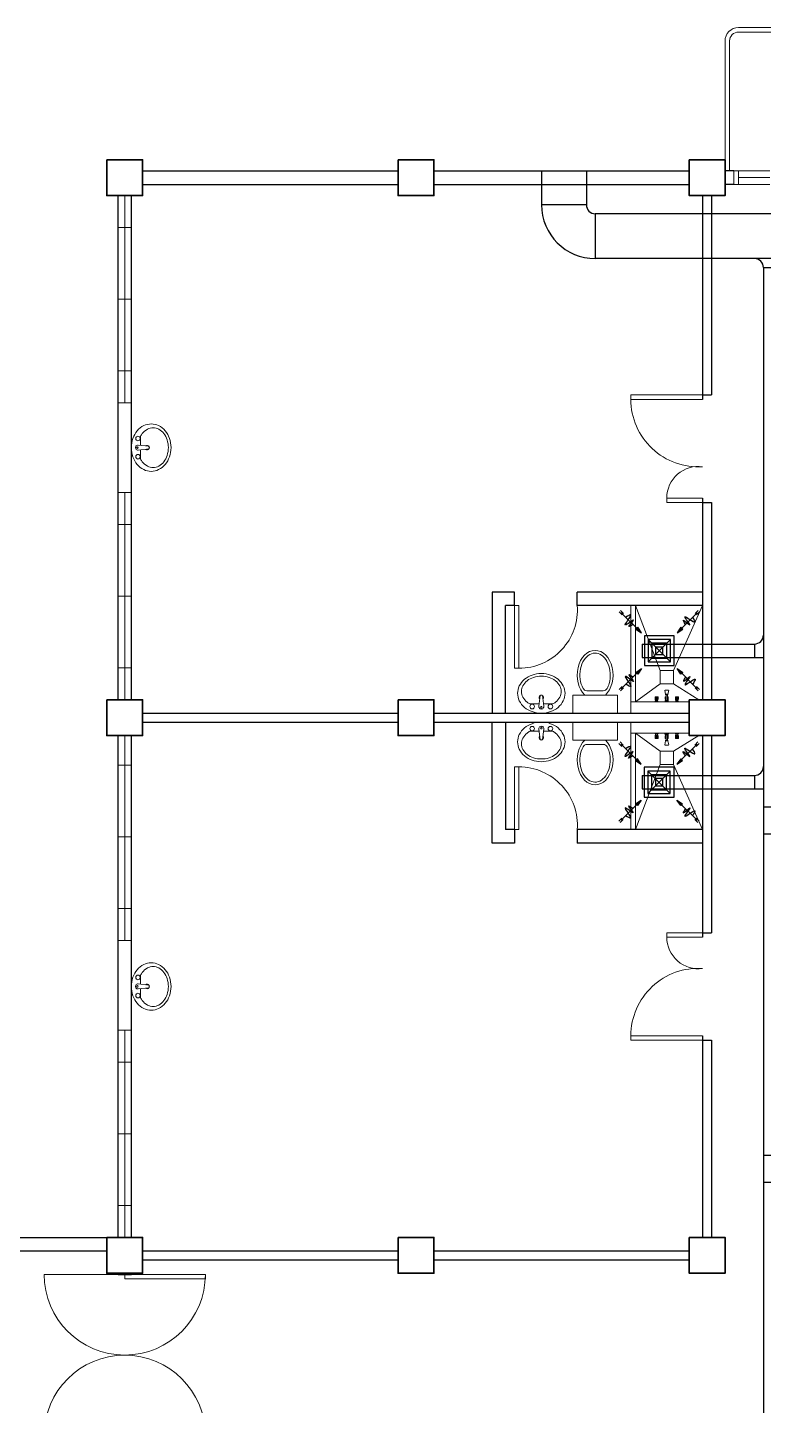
# Model space of a CAD drawing. Header units: millimetres. Extents: x 103 to 228, y 86 to 129.
# Drawn here: x 180.18 to 188.39, y 113.78 to 129.16 of the extents above; entities that cross this region are included whole.
import ezdxf

# ---------------------------------------------------------------- set-up
doc = ezdxf.new("R2010")
doc.units = ezdxf.units.MM
for name, color, linetype in [('AIR', 7, 'Continuous'), ('AIR-00', 8, 'Continuous'), ('AIR-03', 30, 'Continuous'), ('exhaust', 130, 'Continuous')]:
    doc.layers.add(name, color=color, linetype=linetype)

# ---------------------------------------------------------------- blocks, each defined once
blk = doc.blocks.new('GRILL-C-IN')
at = {"layer": 'AIR-00', "ltscale": 3}
for p, q in [((-0.623, 0.601), (-0.674, 0.651)), ((-0.601, 0.623), (-0.651, 0.674)), ((-0.637, 0.637), (-0.3, 0.3)), ((0.637, 0.637), (0.3, 0.3)), ((0.601, 0.623), (0.651, 0.674)), ((0.623, 0.601), (0.674, 0.651)), ((-0.637, -0.637), (-0.3, -0.3)), ((0.637, -0.637), (0.3, -0.3)), ((-0.623, -0.601), (-0.674, -0.651)), ((-0.601, -0.623), (-0.651, -0.674)), ((0.601, -0.623), (0.651, -0.674)), ((0.623, -0.601), (0.674, -0.651))]:
    blk.add_line(p, q, dxfattribs=at)
at = {"layer": 'AIR-00', "color": 50}
for p, q in [((-0.188, 0.187), (0.187, -0.188)), ((0.187, 0.187), (-0.188, -0.188))]:
    blk.add_line(p, q, dxfattribs=at)
at = {"layer": 'AIR-00', "ltscale": 3}
for points in [[(-0.362, 0.393), (-0.393, 0.362), (-0.3, 0.3)], [(0.393, 0.362), (0.362, 0.393), (0.3, 0.3)], [(-0.362, -0.393), (-0.393, -0.362), (-0.3, -0.3)], [(0.393, -0.362), (0.362, -0.393), (0.3, -0.3)]]:
    blk.add_lwpolyline(points, close=True, dxfattribs=at)
at = {"layer": 'AIR-00', "color": 50}
for points in [[(-0.188, -0.188), (0.187, -0.188), (0.187, 0.187), (-0.188, 0.187)], [(-0.125, -0.125), (0.125, -0.125), (0.125, 0.125), (-0.125, 0.125)], [(-0.062, -0.062), (0.062, -0.062), (0.062, 0.062), (-0.062, 0.062)]]:
    blk.add_lwpolyline(points, close=True, dxfattribs=at)
at = {"layer": 'AIR-00', "ltscale": 3}
for points in [[(-0.441, 0.441), (-0.512, 0.404), (-0.432, 0.514), (-0.568, 0.43), (-0.477, 0.6), (-0.561, 0.561)], [(0.441, 0.441), (0.404, 0.512), (0.514, 0.432), (0.43, 0.568), (0.6, 0.477), (0.561, 0.561)], [(-0.441, -0.441), (-0.512, -0.404), (-0.432, -0.514), (-0.568, -0.43), (-0.477, -0.6), (-0.561, -0.561)], [(0.441, -0.441), (0.404, -0.512), (0.514, -0.432), (0.43, -0.568), (0.6, -0.477), (0.561, -0.561)]]:
    blk.add_spline(points, degree=3, dxfattribs=at)
for points in [[(-0.3, 0.3), (-0.362, 0.393), (-0.393, 0.362)], [(0.3, 0.3), (0.393, 0.362), (0.362, 0.393)], [(-0.3, -0.3), (-0.362, -0.393), (-0.393, -0.362)], [(0.3, -0.3), (0.393, -0.362), (0.362, -0.393)]]:
    blk.add_solid(points, dxfattribs=at)
at = {"layer": 'AIR-03', "color": 6}
blk.add_lwpolyline([(-0.25, -0.25), (0.25, -0.25), (0.25, 0.25), (-0.25, 0.25)], close=True, dxfattribs=at)

msp = doc.modelspace()

# ---------------------------------------------------------------- linework, layer by layer
at = {"color": 8, "lineweight": 25}
for p, q in [((181.464, 127.56), (184.314, 127.56)), ((184.714, 127.56), (187.564, 127.56)), ((188.064, 127.56), (187.964, 127.56)), ((181.464, 127.41), (184.314, 127.41)), ((184.714, 127.41), (187.564, 127.41)), ((188.064, 127.41), (187.964, 127.41)), ((181.189, 121.66), (181.189, 127.285)), ((181.339, 121.66), (181.339, 127.285)), ((187.714, 127.285), (187.714, 125.01)), ((187.814, 127.285), (187.814, 125.06)), ((187.714, 125.06), (187.814, 125.06)), ((187.714, 123.91), (187.714, 121.66)), ((187.714, 123.86), (187.814, 123.86)), ((187.814, 123.86), (187.814, 121.66)), ((185.364, 122.86), (185.364, 121.51)), ((181.464, 121.51), (184.314, 121.51)), ((184.714, 121.51), (187.564, 121.51)), ((181.464, 121.41), (184.314, 121.41)), ((184.714, 121.41), (187.564, 121.41)), ((185.364, 120.06), (185.364, 121.41)), ((181.189, 115.66), (181.189, 121.26)), ((181.339, 115.66), (181.339, 121.26)), ((187.714, 121.26), (187.714, 119.01)), ((187.814, 121.26), (187.814, 119.06)), ((186.314, 120.21), (186.314, 120.06)), ((187.714, 119.06), (187.814, 119.06)), ((187.714, 117.91), (187.714, 115.66)), ((187.714, 117.86), (187.814, 117.86)), ((187.814, 117.86), (187.814, 115.66)), ((175.764, 115.66), (181.064, 115.66)), ((178.064, 115.51), (181.064, 115.51)), ((181.464, 115.51), (184.314, 115.51)), ((184.714, 115.51), (187.564, 115.51)), ((181.464, 115.41), (184.314, 115.41)), ((184.714, 115.41), (187.564, 115.41)), ((181.189, 115.26), (181.189, 115.247)), ((181.189, 115.247), (181.339, 115.247)), ((181.339, 115.26), (181.339, 115.247))]:
    msp.add_line(p, q, dxfattribs=at)
at = {"color": 8, "lineweight": 13}
for p, q in [((188.464, 127.56), (188.114, 127.56)), ((188.114, 127.485), (188.464, 127.485)), ((188.464, 127.41), (188.114, 127.41)), ((181.264, 115.247), (180.364, 115.247)), ((181.264, 115.247), (182.164, 115.247)), ((181.264, 115.197), (181.264, 115.247)), ((182.164, 115.197), (181.264, 115.197)), ((182.164, 115.247), (182.164, 115.197))]:
    msp.add_line(p, q, dxfattribs=at)
at = {"color": 8, "lineweight": 9}
for p, q in [((181.189, 124.972), (181.189, 127.285)), ((181.264, 127.285), (181.264, 124.972)), ((181.189, 126.128), (181.189, 126.928)), ((181.189, 126.928), (181.339, 126.928)), ((181.339, 126.928), (181.339, 125.328)), ((181.189, 126.128), (181.339, 126.128)), ((181.339, 125.328), (181.189, 125.328)), ((181.189, 124.472), (181.189, 124.972)), ((181.189, 124.972), (181.339, 124.972)), ((181.189, 124.472), (181.189, 123.972)), ((181.537, 124.487), (181.415, 124.5)), ((181.537, 124.458), (181.415, 124.444)), ((181.189, 123.972), (181.339, 123.972)), ((181.189, 121.66), (181.189, 123.972)), ((181.264, 123.972), (181.264, 121.66)), ((181.189, 122.816), (181.189, 123.616)), ((181.189, 123.616), (181.339, 123.616)), ((181.339, 123.616), (181.339, 122.016)), ((181.189, 122.816), (181.339, 122.816)), ((181.339, 122.016), (181.189, 122.016)), ((181.189, 121.66), (181.339, 121.66)), ((185.899, 121.708), (185.886, 121.586)), ((185.928, 121.708), (185.941, 121.586)), ((186.264, 121.71), (186.264, 121.51)), ((186.764, 121.71), (186.264, 121.71)), ((186.604, 121.76), (186.423, 121.76)), ((186.764, 121.51), (186.764, 121.71)), ((187.564, 121.635), (186.914, 121.635)), ((187.187, 121.692), (187.183, 121.69)), ((187.183, 121.69), (187.183, 121.668)), ((187.217, 121.69), (187.183, 121.69)), ((187.183, 121.668), (187.186, 121.664)), ((187.183, 121.635), (187.186, 121.642)), ((187.183, 121.635), (187.183, 121.635)), ((187.217, 121.635), (187.183, 121.635)), ((187.217, 121.635), (187.183, 121.635)), ((187.186, 121.662), (187.186, 121.656)), ((187.214, 121.656), (187.186, 121.656)), ((187.186, 121.656), (187.187, 121.654)), ((187.214, 121.642), (187.186, 121.642)), ((187.187, 121.693), (187.187, 121.692)), ((187.213, 121.693), (187.187, 121.693)), ((187.213, 121.692), (187.187, 121.692)), ((187.187, 121.681), (187.187, 121.669)), ((187.187, 121.668), (187.194, 121.668)), ((187.213, 121.654), (187.187, 121.654)), ((187.189, 121.642), (187.189, 121.654)), ((187.194, 121.681), (187.194, 121.669)), ((187.206, 121.681), (187.206, 121.669)), ((187.213, 121.668), (187.206, 121.668)), ((187.211, 121.642), (187.211, 121.654)), ((187.213, 121.693), (187.213, 121.692)), ((187.213, 121.692), (187.217, 121.69)), ((187.213, 121.681), (187.213, 121.669)), ((187.214, 121.656), (187.213, 121.654)), ((187.217, 121.668), (187.214, 121.664)), ((187.214, 121.662), (187.214, 121.656)), ((187.217, 121.635), (187.214, 121.642)), ((187.217, 121.69), (187.217, 121.668)), ((187.217, 121.635), (187.217, 121.635)), ((187.285, 121.635), (187.296, 121.641)), ((187.343, 121.635), (187.285, 121.635)), ((187.301, 121.72), (187.293, 121.762)), ((187.294, 121.767), (187.333, 121.767)), ((187.296, 121.65), (187.331, 121.65)), ((187.296, 121.641), (187.296, 121.65)), ((187.296, 121.641), (187.331, 121.641)), ((187.331, 121.641), (187.296, 121.641)), ((187.301, 121.692), (187.297, 121.69)), ((187.306, 121.69), (187.297, 121.69)), ((187.297, 121.69), (187.297, 121.668)), ((187.297, 121.668), (187.299, 121.664)), ((187.3, 121.668), (187.306, 121.668)), ((187.3, 121.662), (187.3, 121.656)), ((187.306, 121.656), (187.3, 121.656)), ((187.3, 121.656), (187.3, 121.654)), ((187.306, 121.654), (187.3, 121.654)), ((187.326, 121.72), (187.301, 121.72)), ((187.301, 121.72), (187.301, 121.713)), ((187.326, 121.72), (187.301, 121.72)), ((187.301, 121.713), (187.326, 121.713)), ((187.306, 121.693), (187.301, 121.693)), ((187.301, 121.693), (187.301, 121.692)), ((187.306, 121.692), (187.301, 121.692)), ((187.301, 121.681), (187.301, 121.669)), ((187.302, 121.65), (187.302, 121.654)), ((187.306, 121.65), (187.306, 121.713)), ((187.321, 121.65), (187.306, 121.65)), ((187.321, 121.713), (187.321, 121.65)), ((187.327, 121.693), (187.321, 121.693)), ((187.327, 121.692), (187.321, 121.692)), ((187.33, 121.69), (187.321, 121.69)), ((187.327, 121.668), (187.321, 121.668)), ((187.328, 121.656), (187.321, 121.656)), ((187.327, 121.654), (187.321, 121.654)), ((187.325, 121.65), (187.325, 121.654)), ((187.326, 121.72), (187.335, 121.762)), ((187.326, 121.713), (187.326, 121.72)), ((187.327, 121.693), (187.327, 121.692)), ((187.327, 121.692), (187.33, 121.69)), ((187.327, 121.681), (187.327, 121.669)), ((187.328, 121.656), (187.327, 121.654)), ((187.33, 121.668), (187.328, 121.664)), ((187.328, 121.662), (187.328, 121.656)), ((187.33, 121.69), (187.33, 121.668)), ((187.331, 121.65), (187.331, 121.641)), ((187.331, 121.641), (187.343, 121.635)), ((187.41, 121.635), (187.414, 121.642)), ((187.444, 121.635), (187.41, 121.635)), ((187.444, 121.635), (187.41, 121.635)), ((187.41, 121.635), (187.41, 121.635)), ((187.414, 121.692), (187.411, 121.69)), ((187.444, 121.69), (187.411, 121.69)), ((187.411, 121.69), (187.411, 121.668)), ((187.411, 121.668), (187.413, 121.664)), ((187.413, 121.662), (187.413, 121.656)), ((187.413, 121.656), (187.414, 121.654)), ((187.441, 121.656), (187.413, 121.656)), ((187.44, 121.693), (187.414, 121.693)), ((187.414, 121.693), (187.414, 121.692)), ((187.44, 121.692), (187.414, 121.692)), ((187.414, 121.681), (187.414, 121.669)), ((187.414, 121.668), (187.421, 121.668)), ((187.441, 121.654), (187.414, 121.654)), ((187.441, 121.642), (187.414, 121.642)), ((187.416, 121.642), (187.416, 121.654)), ((187.421, 121.681), (187.421, 121.669)), ((187.433, 121.681), (187.433, 121.669)), ((187.44, 121.668), (187.433, 121.668)), ((187.439, 121.642), (187.439, 121.654)), ((187.44, 121.693), (187.44, 121.692)), ((187.44, 121.692), (187.444, 121.69)), ((187.44, 121.681), (187.44, 121.669)), ((187.441, 121.662), (187.441, 121.656)), ((187.441, 121.656), (187.441, 121.654)), ((187.444, 121.635), (187.441, 121.642)), ((187.444, 121.668), (187.442, 121.664)), ((187.444, 121.69), (187.444, 121.668)), ((187.444, 121.635), (187.444, 121.635)), ((185.514, 121.51), (187.464, 121.51)), ((185.938, 121.612), (186.04, 121.612)), ((186.264, 121.51), (186.764, 121.51)), ((185.514, 121.41), (187.464, 121.41)), ((185.899, 121.212), (185.886, 121.334)), ((185.928, 121.212), (185.941, 121.334)), ((186.264, 121.21), (186.264, 121.41)), ((186.264, 121.41), (186.764, 121.41)), ((186.764, 121.41), (186.764, 121.21)), ((181.189, 118.972), (181.189, 121.26)), ((181.264, 121.26), (181.264, 118.972)), ((186.764, 121.21), (186.264, 121.21)), ((186.604, 121.16), (186.423, 121.16)), ((187.564, 121.285), (186.914, 121.285)), ((187.183, 121.284), (187.183, 121.285)), ((187.217, 121.285), (187.183, 121.285)), ((187.183, 121.284), (187.186, 121.277)), ((187.217, 121.284), (187.183, 121.284)), ((187.183, 121.251), (187.186, 121.255)), ((187.183, 121.229), (187.183, 121.251)), ((187.187, 121.228), (187.183, 121.229)), ((187.217, 121.229), (187.183, 121.229)), ((187.214, 121.277), (187.186, 121.277)), ((187.186, 121.263), (187.187, 121.265)), ((187.186, 121.257), (187.186, 121.263)), ((187.214, 121.263), (187.186, 121.263)), ((187.213, 121.265), (187.187, 121.265)), ((187.187, 121.251), (187.194, 121.251)), ((187.187, 121.238), (187.187, 121.25)), ((187.187, 121.226), (187.187, 121.228)), ((187.213, 121.228), (187.187, 121.228)), ((187.213, 121.226), (187.187, 121.226)), ((187.189, 121.277), (187.189, 121.265)), ((187.194, 121.238), (187.194, 121.25)), ((187.213, 121.251), (187.206, 121.251)), ((187.206, 121.238), (187.206, 121.25)), ((187.211, 121.277), (187.211, 121.265)), ((187.214, 121.263), (187.213, 121.265)), ((187.213, 121.238), (187.213, 121.25)), ((187.213, 121.228), (187.217, 121.229)), ((187.213, 121.226), (187.213, 121.228)), ((187.217, 121.284), (187.214, 121.277)), ((187.214, 121.257), (187.214, 121.263)), ((187.217, 121.251), (187.214, 121.255)), ((187.217, 121.284), (187.217, 121.285)), ((187.217, 121.229), (187.217, 121.251)), ((187.285, 121.285), (187.296, 121.279)), ((187.343, 121.285), (187.285, 121.285)), ((187.301, 121.199), (187.293, 121.157)), ((187.296, 121.279), (187.331, 121.279)), ((187.331, 121.279), (187.296, 121.279)), ((187.296, 121.279), (187.296, 121.269)), ((187.296, 121.269), (187.331, 121.269)), ((187.297, 121.251), (187.299, 121.255)), ((187.297, 121.229), (187.297, 121.251)), ((187.306, 121.229), (187.297, 121.229)), ((187.301, 121.228), (187.297, 121.229)), ((187.306, 121.265), (187.3, 121.265)), ((187.3, 121.263), (187.3, 121.265)), ((187.306, 121.263), (187.3, 121.263)), ((187.3, 121.257), (187.3, 121.263)), ((187.3, 121.251), (187.306, 121.251)), ((187.301, 121.238), (187.301, 121.25)), ((187.306, 121.228), (187.301, 121.228)), ((187.301, 121.226), (187.301, 121.228)), ((187.306, 121.226), (187.301, 121.226)), ((187.301, 121.199), (187.301, 121.207)), ((187.301, 121.207), (187.326, 121.207)), ((187.326, 121.199), (187.301, 121.199)), ((187.326, 121.199), (187.301, 121.199)), ((187.302, 121.269), (187.302, 121.265)), ((187.306, 121.269), (187.306, 121.207)), ((187.321, 121.269), (187.306, 121.269)), ((187.321, 121.207), (187.321, 121.269)), ((187.327, 121.265), (187.321, 121.265)), ((187.328, 121.263), (187.321, 121.263)), ((187.327, 121.251), (187.321, 121.251)), ((187.33, 121.229), (187.321, 121.229)), ((187.327, 121.228), (187.321, 121.228)), ((187.327, 121.226), (187.321, 121.226)), ((187.325, 121.269), (187.325, 121.265)), ((187.326, 121.207), (187.326, 121.199)), ((187.326, 121.199), (187.335, 121.157)), ((187.328, 121.263), (187.327, 121.265)), ((187.327, 121.238), (187.327, 121.25)), ((187.327, 121.228), (187.33, 121.229)), ((187.327, 121.226), (187.327, 121.228)), ((187.328, 121.257), (187.328, 121.263)), ((187.33, 121.251), (187.328, 121.255)), ((187.33, 121.229), (187.33, 121.251)), ((187.331, 121.279), (187.343, 121.285)), ((187.331, 121.269), (187.331, 121.279)), ((187.444, 121.285), (187.41, 121.285)), ((187.41, 121.284), (187.41, 121.285)), ((187.444, 121.284), (187.41, 121.284)), ((187.41, 121.284), (187.414, 121.277)), ((187.411, 121.251), (187.413, 121.255)), ((187.411, 121.229), (187.411, 121.251)), ((187.444, 121.229), (187.411, 121.229)), ((187.414, 121.228), (187.411, 121.229)), ((187.413, 121.263), (187.414, 121.265)), ((187.441, 121.263), (187.413, 121.263)), ((187.413, 121.257), (187.413, 121.263)), ((187.441, 121.277), (187.414, 121.277)), ((187.441, 121.265), (187.414, 121.265)), ((187.414, 121.251), (187.421, 121.251)), ((187.414, 121.238), (187.414, 121.25)), ((187.44, 121.228), (187.414, 121.228)), ((187.414, 121.226), (187.414, 121.228)), ((187.44, 121.226), (187.414, 121.226)), ((187.416, 121.277), (187.416, 121.265)), ((187.421, 121.238), (187.421, 121.25)), ((187.44, 121.251), (187.433, 121.251)), ((187.433, 121.238), (187.433, 121.25)), ((187.439, 121.277), (187.439, 121.265)), ((187.44, 121.238), (187.44, 121.25)), ((187.44, 121.228), (187.444, 121.229)), ((187.44, 121.226), (187.44, 121.228)), ((187.444, 121.284), (187.441, 121.277)), ((187.441, 121.263), (187.441, 121.265)), ((187.441, 121.257), (187.441, 121.263)), ((187.444, 121.251), (187.442, 121.255)), ((187.444, 121.284), (187.444, 121.285)), ((187.444, 121.229), (187.444, 121.251)), ((187.294, 121.153), (187.333, 121.153)), ((181.189, 120.128), (181.189, 120.928)), ((181.189, 120.928), (181.339, 120.928)), ((181.339, 120.928), (181.339, 119.328)), ((181.189, 120.128), (181.339, 120.128)), ((181.339, 119.328), (181.189, 119.328)), ((181.189, 118.972), (181.339, 118.972)), ((181.537, 118.474), (181.415, 118.488)), ((181.537, 118.445), (181.415, 118.432)), ((181.189, 117.972), (181.339, 117.972)), ((181.189, 115.66), (181.189, 117.972)), ((181.264, 117.972), (181.264, 115.66)), ((181.189, 116.816), (181.189, 117.616)), ((181.189, 117.616), (181.339, 117.616)), ((181.339, 117.616), (181.339, 116.016)), ((181.189, 116.816), (181.339, 116.816)), ((181.339, 116.016), (181.189, 116.016)), ((181.189, 115.66), (181.339, 115.66))]:
    msp.add_line(p, q, dxfattribs=at)
at = {"color": 8, "lineweight": 25, "ltscale": 0.3}
for p, q in [((185.614, 122.86), (185.364, 122.86)), ((185.614, 122.71), (185.614, 122.86)), ((187.714, 122.86), (186.314, 122.86)), ((186.314, 122.71), (186.314, 122.86)), ((185.614, 122.71), (185.514, 122.71)), ((185.514, 121.51), (185.514, 122.71)), ((187.714, 122.71), (186.314, 122.71)), ((185.514, 121.41), (185.514, 120.21)), ((185.614, 120.21), (185.514, 120.21)), ((185.614, 120.21), (185.614, 120.06)), ((187.714, 120.21), (186.314, 120.21)), ((185.614, 120.06), (185.364, 120.06)), ((187.714, 120.06), (186.314, 120.06))]:
    msp.add_line(p, q, dxfattribs=at)
at = {"color": 8, "lineweight": 9, "ltscale": 0.3}
for p, q in [((187.239, 121.985), (186.964, 122.71)), ((187.389, 121.985), (187.714, 122.71)), ((187.239, 121.835), (186.964, 121.635)), ((187.389, 121.835), (187.673, 121.66)), ((187.239, 121.085), (186.964, 121.285)), ((187.389, 121.085), (187.673, 121.26)), ((187.239, 120.935), (186.964, 120.21)), ((187.389, 120.935), (187.714, 120.21))]:
    msp.add_line(p, q, dxfattribs=at)
at = {"color": 8, "lineweight": 9, "transparency": 33554687}
for points in [[(187.964, 127.56), (187.964, 129.01, -0.414214), (188.114, 129.16), (190.914, 129.16, -0.414214), (191.064, 129.01), (191.064, 127.685), (191.064, 128.335)], [(188.014, 127.56), (188.014, 129.01, -0.414214), (188.114, 129.11), (190.914, 129.11, -0.414214), (191.014, 129.01), (191.014, 128.355)]]:
    msp.add_lwpolyline(points, format="xyb", dxfattribs=at)
at = {"color": 8, "lineweight": 35}
for points in [[(181.064, 127.685), (181.464, 127.685), (181.464, 127.285), (181.064, 127.285)], [(184.314, 127.685), (184.714, 127.685), (184.714, 127.285), (184.314, 127.285)], [(187.564, 127.685), (187.964, 127.685), (187.964, 127.285), (187.564, 127.285)], [(181.064, 121.66), (181.464, 121.66), (181.464, 121.26), (181.064, 121.26)], [(184.314, 121.66), (184.714, 121.66), (184.714, 121.26), (184.314, 121.26)], [(187.564, 121.66), (187.964, 121.66), (187.964, 121.26), (187.564, 121.26)], [(181.064, 115.66), (181.464, 115.66), (181.464, 115.26), (181.064, 115.26)], [(184.314, 115.66), (184.714, 115.66), (184.714, 115.26), (184.314, 115.26)], [(187.564, 115.66), (187.964, 115.66), (187.964, 115.26), (187.564, 115.26)]]:
    msp.add_lwpolyline(points, close=True, dxfattribs=at)
at = {"color": 8, "lineweight": 13}
msp.add_lwpolyline([(188.114, 127.56), (188.114, 127.41), (188.064, 127.41), (188.064, 127.56)], close=True, dxfattribs=at)
at = {"color": 8, "lineweight": 9}
for points in [[(181.189, 127.285), (181.339, 127.285), (181.339, 124.972), (181.189, 124.972)], [(181.189, 123.972), (181.339, 123.972), (181.339, 121.66), (181.189, 121.66)], [(181.189, 121.26), (181.339, 121.26), (181.339, 118.972), (181.189, 118.972)], [(181.189, 117.972), (181.339, 117.972), (181.339, 115.66), (181.189, 115.66)]]:
    msp.add_lwpolyline(points, close=True, dxfattribs=at)
at = {"color": 8, "lineweight": 13, "ltscale": 0.03}
for points in [[(187.714, 125.01), (187.714, 125.06), (186.914, 125.06), (186.914, 125.01)], [(187.714, 123.86), (187.714, 123.91), (187.314, 123.91), (187.314, 123.86)], [(185.614, 122.71), (185.664, 122.71), (185.664, 122.01), (185.614, 122.01)], [(185.614, 120.21), (185.664, 120.21), (185.664, 120.91), (185.614, 120.91)], [(187.714, 119.06), (187.714, 119.01), (187.314, 119.01), (187.314, 119.06)], [(187.714, 117.91), (187.714, 117.86), (186.914, 117.86), (186.914, 117.91)]]:
    msp.add_lwpolyline(points, close=True, dxfattribs=at)
at = {"color": 8, "lineweight": 9}
for points in [[(181.56, 124.207, 0.11576), (181.642, 124.227, 0.104047), (181.716, 124.285, 0.090875), (181.763, 124.369, 0.083344), (181.781, 124.472, 0.083344), (181.763, 124.576, 0.090875), (181.716, 124.66, 0.104047), (181.642, 124.718, 0.11576), (181.56, 124.737, 0.11576), (181.477, 124.718, 0.104047), (181.403, 124.66, 0.090875), (181.356, 124.576, 0.083344), (181.339, 124.472, 0.083344), (181.356, 124.369, 0.090875), (181.403, 124.285, 0.104047), (181.477, 124.227, 0.11576)], [(186.179, 121.731, 0.11576), (186.159, 121.813, 0.104047), (186.101, 121.887, 0.090875), (186.017, 121.934, 0.083344), (185.914, 121.952, 0.083344), (185.81, 121.934, 0.090875), (185.726, 121.887, 0.104047), (185.668, 121.813, 0.11576), (185.649, 121.731, 0.11576), (185.668, 121.648, 0.104047), (185.726, 121.574, 0.090875), (185.81, 121.527, 0.083344), (185.914, 121.51, 0.083344), (186.017, 121.527, 0.090875), (186.101, 121.574, 0.104047), (186.159, 121.648, 0.11576)], [(186.179, 121.189, -0.11576), (186.159, 121.106, -0.104047), (186.101, 121.032, -0.090875), (186.017, 120.985, -0.083344), (185.914, 120.968, -0.083344), (185.81, 120.985, -0.090875), (185.726, 121.032, -0.104047), (185.668, 121.106, -0.11576), (185.649, 121.189, -0.11576), (185.668, 121.271, -0.104047), (185.726, 121.345, -0.090875), (185.81, 121.392, -0.083344), (185.914, 121.41, -0.083344), (186.017, 121.392, -0.090875), (186.101, 121.345, -0.104047), (186.159, 121.271, -0.11576)], [(181.56, 118.195, 0.11576), (181.642, 118.214, 0.104047), (181.716, 118.272, 0.090875), (181.763, 118.356, 0.083344), (181.781, 118.46, 0.083344), (181.763, 118.563, 0.090875), (181.716, 118.647, 0.104047), (181.642, 118.705, 0.11576), (181.56, 118.725, 0.11576), (181.477, 118.705, 0.104047), (181.403, 118.647, 0.090875), (181.356, 118.563, 0.083344), (181.339, 118.46, 0.083344), (181.356, 118.356, 0.090875), (181.403, 118.272, 0.104047), (181.477, 118.214, 0.11576)]]:
    msp.add_lwpolyline(points, format="xyb", close=True, dxfattribs=at)
for points in [[(181.581, 124.25, 0.124838), (181.643, 124.266, 0.105788), (181.701, 124.315, 0.086697), (181.737, 124.385, 0.076776), (181.751, 124.472, 0.076776), (181.737, 124.56, 0.086697), (181.701, 124.63, 0.105788), (181.643, 124.679, 0.124838), (181.581, 124.695, 0.124838), (181.518, 124.679, 0.105788), (181.46, 124.63, 0.040067), (181.441, 124.599), (181.441, 124.497, 0.040067)], [(181.441, 124.448), (181.441, 124.346, 0.040067), (181.46, 124.315, 0.105788), (181.518, 124.266, 0.124838), (181.581, 124.25, 0.124838)], [(186.136, 121.752, 0.124838), (186.12, 121.814, 0.105788), (186.071, 121.872, 0.086697), (186.001, 121.908, 0.076776), (185.914, 121.922, 0.076776), (185.826, 121.908, 0.086697), (185.756, 121.872, 0.105788), (185.707, 121.814, 0.124838), (185.691, 121.752, 0.124838), (185.707, 121.689, 0.105788), (185.756, 121.632, 0.040067), (185.787, 121.612), (185.889, 121.612, 0.040067)], [(186.136, 121.168, -0.124838), (186.12, 121.105, -0.105788), (186.071, 121.048, -0.086697), (186.001, 121.011, -0.076776), (185.914, 120.998, -0.076776), (185.826, 121.011, -0.086697), (185.756, 121.048, -0.105788), (185.707, 121.105, -0.124838), (185.691, 121.168, -0.124838), (185.707, 121.23, -0.105788), (185.756, 121.288, -0.040067), (185.787, 121.308), (185.889, 121.308, -0.040067)], [(185.938, 121.308), (186.04, 121.308, -0.040067), (186.071, 121.288, -0.105788), (186.12, 121.23, -0.124838), (186.136, 121.168, -0.124838)], [(181.581, 118.237, 0.124838), (181.643, 118.253, 0.105788), (181.701, 118.302, 0.086697), (181.737, 118.372, 0.076776), (181.751, 118.46, 0.076776), (181.737, 118.547, 0.086697), (181.701, 118.617, 0.105788), (181.643, 118.666, 0.124838), (181.581, 118.682, 0.124838), (181.518, 118.666, 0.105788), (181.46, 118.617, 0.040067), (181.441, 118.586), (181.441, 118.484, 0.040067)], [(181.441, 118.435), (181.441, 118.333, 0.040067), (181.46, 118.302, 0.105788), (181.518, 118.253, 0.124838), (181.581, 118.237, 0.124838)]]:
    msp.add_lwpolyline(points, format="xyb", dxfattribs=at)
at = {"color": 8, "lineweight": 9, "ltscale": 0.3}
for points in [[(186.964, 121.635), (186.964, 122.71), (186.914, 122.71), (186.914, 121.51), (186.914, 121.51)], [(186.964, 121.285), (186.964, 120.21), (186.914, 120.21), (186.914, 121.41), (186.914, 121.41)]]:
    msp.add_lwpolyline(points, dxfattribs=at)
at = {"color": 8, "lineweight": 9, "ltscale": 0.03}
for points in [[(187.239, 121.835), (187.389, 121.835), (187.389, 121.985), (187.239, 121.985)], [(187.239, 121.085), (187.389, 121.085), (187.389, 120.935), (187.239, 120.935)]]:
    msp.add_lwpolyline(points, close=True, dxfattribs=at)
at = {"color": 8, "lineweight": 9}
for centre, radius in [((181.412, 124.574), 0.0255), ((181.412, 124.371), 0.0255), ((181.405, 124.472), 0.0095), ((185.812, 121.583), 0.0255), ((185.914, 121.576), 0.0095), ((186.015, 121.583), 0.0255), ((185.812, 121.337), 0.0255), ((185.914, 121.343), 0.0095), ((186.015, 121.337), 0.0255), ((181.412, 118.561), 0.0255), ((181.405, 118.46), 0.0095), ((181.412, 118.358), 0.0255)]:
    msp.add_circle(centre, radius, dxfattribs=at)
at = {"color": 8, "lineweight": 13, "ltscale": 0.03}
for centre, radius, start, end in [((187.665, 125.01), 0.752, 180, 273.6952), ((187.667, 123.91), 0.353, 82.3719, 180), ((185.664, 122.662), 0.652, 270, 4.2422), ((185.664, 120.258), 0.652, 355.7578, 90), ((187.667, 119.01), 0.353, 180, 277.6281), ((187.665, 117.91), 0.752, 86.3048, 180)]:
    msp.add_arc(centre, radius, start, end, dxfattribs=at)
at = {"color": 8, "lineweight": 9}
for centre, radius, start, end in [((181.412, 124.472), 0.028, 83.7545, 276.2455), ((181.514, 124.472), 0.025, 36.3068, 131.2022), ((181.514, 124.472), 0.025, 228.7978, 323.6932), ((181.443, 124.472), 0.0948, 351.2026, 8.7974), ((181.514, 124.472), 0.025, 341.3793, 18.6207), ((186.423, 121.81), 0.05, 208.0084, 270), ((186.604, 121.81), 0.05, 270, 331.8499), ((185.914, 121.685), 0.025, 126.3068, 221.2022), ((185.914, 121.614), 0.0948, 81.2026, 98.7974), ((185.914, 121.685), 0.025, 71.3793, 108.6207), ((185.914, 121.685), 0.025, 318.7978, 53.6932), ((185.932, 121.813), 0.228, 298.2037, 307.3815), ((185.961, 121.776), 0.181, 307.3815, 331.5364), ((186.005, 121.752), 0.131, 331.5364, 0), ((185.914, 121.583), 0.028, 173.7545, 6.2455), ((185.914, 121.337), 0.028, 353.7545, 186.2455), ((185.914, 121.235), 0.025, 138.7978, 233.6932), ((185.914, 121.306), 0.0948, 261.2026, 278.7974), ((185.914, 121.235), 0.025, 251.3793, 288.6207), ((185.914, 121.235), 0.025, 306.3068, 41.2022), ((186.423, 121.11), 0.05, 90, 151.9916), ((186.604, 121.11), 0.05, 28.1501, 90), ((181.412, 118.46), 0.028, 83.7545, 276.2455), ((181.514, 118.46), 0.025, 36.3068, 131.2022), ((181.514, 118.46), 0.025, 228.7978, 323.6932), ((181.443, 118.46), 0.0948, 351.2026, 8.7974), ((181.514, 118.46), 0.025, 341.3793, 18.6207)]:
    msp.add_arc(centre, radius, start, end, dxfattribs=at)
at = {"color": 8, "lineweight": 13}
for centre, start, end in [((181.264, 115.247), 180, 0), ((181.264, 113.447), 0, 180)]:
    msp.add_arc(centre, 0.9, start, end, dxfattribs=at)
at = {"color": 8, "lineweight": 9}
for centre, major_axis, ratio, start_param, end_param in [((186.514, 121.935), (0, -0.275), 0.727273, 0.612555, 5.670631), ((187.174, 121.68), (0.00896, 0.00896), 1, 5.560378, 6.271464), ((187.172, 121.675), (-0.0118, 0.0118), 1, 3.273911, 3.406137), ((187.183, 121.669), (0.00268, 0.00268), 1, 4.870036, 5.497675), ((187.182, 121.662), (0.00268, 0.00268), 1, 5.497675, 5.991616), ((187.204, 121.681), (0.00738, 0.00738), 1, 1.497691, 2.282489), ((187.198, 121.669), (-0.00268, 0.00268), 1, 0.785286, 1.412925), ((187.205, 121.674), (0.00887, 0.00887), 1, 2.983721, 3.344735), ((187.2, 121.686), (-0.00268, 0.00268), 1, -1.497915, -0.073106), ((187.2, 121.667), (-0.00268, 0.00268), 1, 1.773938, 2.938226), ((187.196, 121.681), (-0.00738, 0.00738), 1, 4.000472, 4.78527), ((187.195, 121.674), (0.00887, 0.00887), 1, 4.509022, 4.870036), ((187.202, 121.669), (-0.00268, 0.00268), 1, 3.299239, 3.926878), ((187.226, 121.68), (-0.00896, 0.00896), 1, 0.011497, 0.722582), ((187.217, 121.669), (0.00268, 0.00268), 1, 2.356082, 2.983721), ((187.228, 121.675), (-0.0118, 0.0118), 1, 1.306028, 1.438253), ((187.218, 121.662), (0.00268, 0.00268), 1, 1.862141, 2.356082), ((187.296, 121.763), (0.00268, 0.00268), 1, 1.354119, 2.724181), ((187.288, 121.68), (-0.00896, 0.00896), 1, 3.989582, 4.700667), ((187.285, 121.675), (0.0118, 0.0118), 1, 4.844707, 4.976933), ((187.296, 121.662), (-0.00268, 0.00268), 1, 3.926878, 4.42082), ((187.297, 121.669), (-0.00268, 0.00268), 1, 3.299239, 3.926878), ((187.339, 121.68), (-0.00896, 0.00896), 1, 0.011497, 0.722582), ((187.331, 121.669), (-0.00268, 0.00268), 1, 0.785286, 1.412925), ((187.342, 121.675), (0.0118, 0.0118), 1, 2.876824, 3.009049), ((187.331, 121.662), (-0.00268, 0.00268), 1, 0.291344, 0.785286), ((187.402, 121.68), (0.00896, 0.00896), 1, 5.560378, 6.271464), ((187.399, 121.675), (-0.0118, 0.0118), 1, 3.273911, 3.406137), ((187.41, 121.669), (0.00268, 0.00268), 1, 4.870036, 5.497675), ((187.409, 121.662), (0.00268, 0.00268), 1, 5.497675, 5.991616), ((187.432, 121.681), (0.00738, 0.00738), 1, 1.497691, 2.282489), ((187.425, 121.669), (-0.00268, 0.00268), 1, 0.785286, 1.412925), ((187.432, 121.674), (0.00887, 0.00887), 1, 2.983721, 3.344735), ((187.427, 121.686), (-0.00268, 0.00268), 1, -1.497915, -0.073106), ((187.427, 121.667), (-0.00268, 0.00268), 1, 1.773938, 2.938226), ((187.422, 121.674), (0.00887, 0.00887), 1, 4.509022, 4.870036), ((187.423, 121.681), (-0.00738, 0.00738), 1, 4.000472, 4.78527), ((187.43, 121.669), (-0.00268, 0.00268), 1, 3.299239, 3.926878), ((187.453, 121.68), (-0.00896, 0.00896), 1, 0.011497, 0.722582), ((187.444, 121.669), (0.00268, 0.00268), 1, 2.356082, 2.983721), ((187.456, 121.675), (0.0118, 0.0118), 1, 2.876824, 3.009049), ((187.445, 121.662), (0.00268, 0.00268), 1, 1.862141, 2.356082), ((187.331, 121.156), (-0.00268, 0.00268), 1, 2.92514, 4.295202)]:
    msp.add_ellipse(centre, major_axis=major_axis, ratio=ratio, start_param=start_param, end_param=end_param, dxfattribs=at)
at = {"color": 8, "lineweight": 9, "extrusion": (-4.99074e-41, 2.88216e-41, -1)}
msp.add_ellipse((187.331, 121.763), major_axis=(0.00268, 0.00268), ratio=1, start_param=-0.216453, end_param=1.153609, dxfattribs=at)
at = {"color": 8, "lineweight": 9, "extrusion": (0, 0, -1)}
msp.add_ellipse((186.514, 120.985), major_axis=(0, 0.275), ratio=0.727273, start_param=0.612555, end_param=5.670631, dxfattribs=at)
at = {"color": 8, "lineweight": 9, "extrusion": (-4.99074e-41, -2.88216e-41, -1)}
for centre, major_axis, start_param, end_param in [((187.174, 121.239), (-0.00896, 0.00896), 2.418785, 3.129871), ((187.172, 121.244), (-0.0118, 0.0118), 1.703115, 1.83534), ((187.182, 121.257), (-0.00268, 0.00268), 2.356082, 2.850023), ((187.183, 121.25), (-0.00268, 0.00268), 1.728443, 2.356082), ((187.198, 121.25), (-0.00268, -0.00268), 0.785286, 1.412925), ((187.204, 121.239), (-0.00738, -0.00738), 6.21008, 6.994878), ((187.205, 121.245), (-0.00887, 0.00887), -0.157871, 0.203142), ((187.2, 121.252), (-0.00268, 0.00268), 0.203142, 1.36743), ((187.2, 121.234), (-0.00268, 0.00268), 3.214474, 4.639283), ((187.195, 121.245), (-0.00887, -0.00887), 2.938226, 3.299239), ((187.196, 121.239), (-0.00738, -0.00738), 4.000472, 4.78527), ((187.202, 121.25), (-0.00268, -0.00268), 3.299239, 3.926878), ((187.217, 121.25), (-0.00268, -0.00268), 0.785286, 1.412925), ((187.226, 121.239), (-0.00896, 0.00896), -1.559299, -0.848214), ((187.218, 121.257), (-0.00268, 0.00268), -1.279452, -0.785511), ((187.228, 121.244), (-0.0118, 0.0118), -0.264769, -0.132543), ((187.296, 121.156), (-0.00268, -0.00268), 6.066508, 7.43657), ((187.288, 121.239), (-0.00896, 0.00896), 2.418785, 3.129871), ((187.296, 121.257), (-0.00268, -0.00268), 3.926878, 4.42082), ((187.285, 121.244), (-0.0118, -0.0118), 3.273911, 3.406137), ((187.297, 121.25), (-0.00268, -0.00268), 3.299239, 3.926878), ((187.342, 121.244), (-0.0118, -0.0118), 1.306028, 1.438253), ((187.331, 121.25), (-0.00268, 0.00268), -0.785511, -0.157871), ((187.339, 121.239), (-0.00896, -0.00896), 0.011497, 0.722582), ((187.331, 121.257), (-0.00268, 0.00268), -1.279452, -0.785511), ((187.402, 121.239), (-0.00896, -0.00896), 3.989582, 4.700667), ((187.399, 121.244), (-0.0118, 0.0118), 1.703115, 1.83534), ((187.409, 121.257), (-0.00268, -0.00268), 3.926878, 4.42082), ((187.41, 121.25), (-0.00268, -0.00268), 3.299239, 3.926878), ((187.425, 121.25), (-0.00268, -0.00268), 0.785286, 1.412925), ((187.432, 121.239), (-0.00738, 0.00738), 4.639283, 5.424081), ((187.432, 121.245), (-0.00887, -0.00887), 1.412925, 1.773938), ((187.427, 121.252), (-0.00268, 0.00268), 0.203142, 1.36743), ((187.427, 121.234), (-0.00268, -0.00268), 4.78527, 6.21008), ((187.422, 121.245), (-0.00887, 0.00887), 1.36743, 1.728443), ((187.423, 121.239), (-0.00738, -0.00738), 4.000472, 4.78527), ((187.43, 121.25), (-0.00268, -0.00268), 3.299239, 3.926878), ((187.444, 121.25), (-0.00268, 0.00268), -0.785511, -0.157871), ((187.453, 121.239), (-0.00896, 0.00896), -1.559299, -0.848214), ((187.445, 121.257), (-0.00268, -0.00268), 0.291344, 0.785286), ((187.456, 121.244), (-0.0118, 0.0118), -0.264769, -0.132543)]:
    msp.add_ellipse(centre, major_axis=major_axis, ratio=1, start_param=start_param, end_param=end_param, dxfattribs=at)
at = {"color": 8, "lineweight": 9}
for points in [[(186.648, 121.786), (186.657, 121.803), (186.665, 121.821), (186.691, 121.912), (186.686, 121.999), (186.629, 122.131), (186.578, 122.172), (186.48, 122.185), (186.428, 122.159), (186.354, 122.048), (186.336, 121.965), (186.352, 121.851), (186.363, 121.816), (186.379, 121.786)], [(186.648, 121.133), (186.657, 121.117), (186.665, 121.099), (186.691, 121.008), (186.686, 120.92), (186.629, 120.789), (186.578, 120.748), (186.48, 120.734), (186.428, 120.76), (186.354, 120.871), (186.336, 120.955), (186.352, 121.069), (186.363, 121.104), (186.379, 121.133)]]:
    msp.add_open_spline(points, degree=3, knots=[0.937253, 0.937253, 0.937253, 0.937253, 1.185372, 1.185372, 2.113864, 2.113864, 3.042356, 3.042356, 3.970847, 3.970847, 4.899339, 4.899339, 5.346062, 5.346062, 5.346062, 5.346062], dxfattribs=at)
at = {"layer": 'exhaust'}
for p, q in [((185.916, 127.56), (185.916, 127.182)), ((186.416, 127.56), (186.416, 127.182)), ((186.416, 127.182), (185.916, 127.182)), ((188.893, 127.082), (186.516, 127.082)), ((186.516, 127.082), (186.516, 126.582)), ((189.093, 126.582), (186.516, 126.582)), ((188.393, 126.482), (188.393, 87.292)), ((188.393, 126.482), (188.893, 126.482)), ((187.04, 122.281), (188.293, 122.281)), ((187.04, 122.281), (187.04, 122.131)), ((188.293, 122.281), (188.293, 122.131)), ((187.04, 122.131), (188.393, 122.131)), ((187.04, 120.814), (188.293, 120.814)), ((187.04, 120.814), (187.04, 120.664)), ((188.293, 120.814), (188.293, 120.664)), ((187.04, 120.664), (188.393, 120.664)), ((188.393, 120.464), (188.893, 120.464)), ((188.393, 120.164), (188.793, 120.164)), ((188.793, 116.573), (188.393, 116.573)), ((188.793, 116.273), (188.393, 116.273))]:
    msp.add_line(p, q, dxfattribs=at)
for centre, radius, start, end in [((186.516, 127.182), 0.6, 180, 270), ((186.516, 127.182), 0.1, 180, 270), ((188.293, 126.482), 0.1, 0, 90), ((188.293, 122.381), 0.1, 270, 0), ((188.293, 120.914), 0.1, 270, 0)]:
    msp.add_arc(centre, radius, start, end, dxfattribs=at)

# ---------------------------------------------------------------- block references
at = {"layer": 'AIR', "xscale": 0.6658363358532475, "yscale": 0.6658363358532475, "zscale": 0.6658363358532475}
for p in [(187.23, 122.206), (187.228, 120.739)]:
    msp.add_blockref('GRILL-C-IN', p, dxfattribs=at)

doc.saveas('drawing.dxf')
